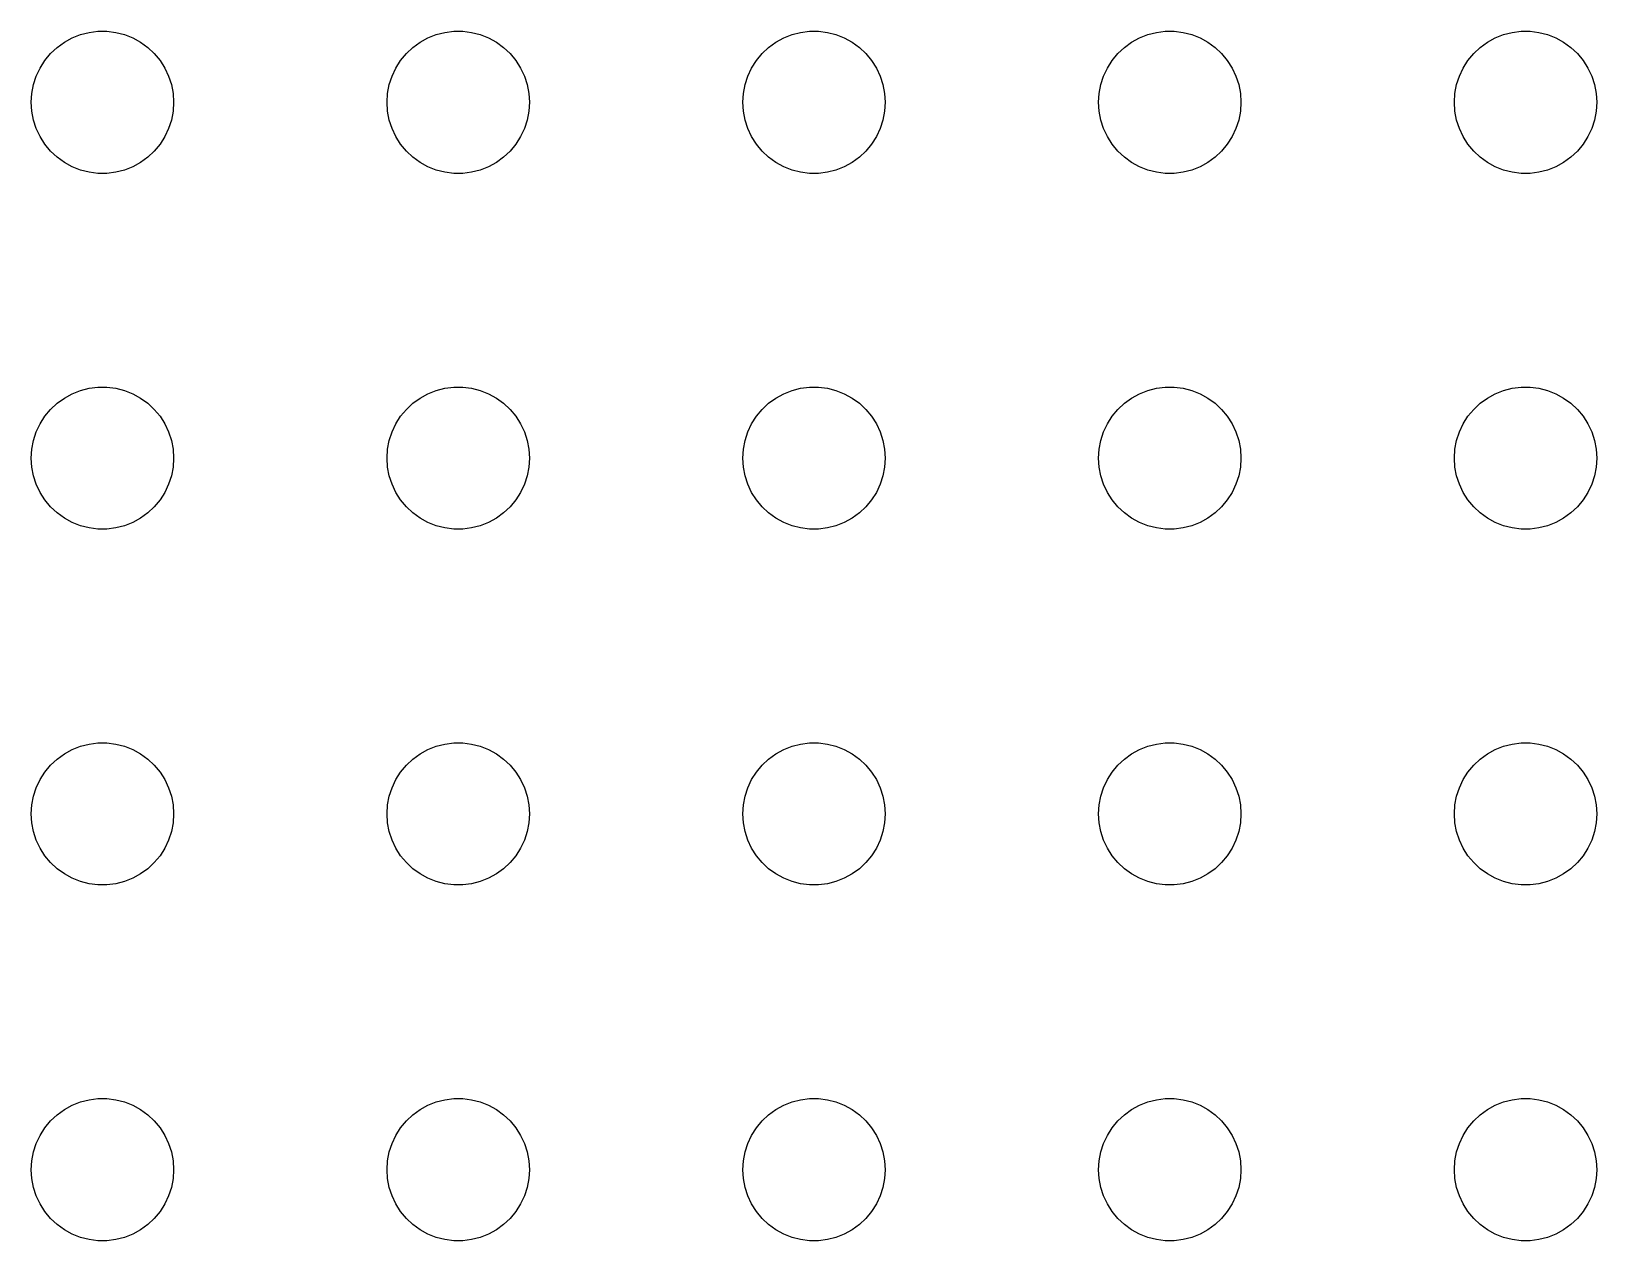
# Model space of a CAD drawing. Header units: metres. Extents: x -134 to 134, y 176 to 394.
# Drawn here: x -1.5 to 31.5, y 226.5 to 252 of the extents above; entities that cross this region are included whole.
import ezdxf

# ---------------------------------------------------------------- set-up
doc = ezdxf.new("R2010")
doc.units = ezdxf.units.M

msp = doc.modelspace()

# ---------------------------------------------------------------- linework, layer by layer
for p, q in [((-0.80373, 251.766), (-0.63866, 251.857)), ((-0.63866, 251.857), (-0.46352, 251.927)), ((-0.46352, 251.927), (-0.28107, 251.973)), ((-0.28107, 251.973), (-0.09418, 251.997)), ((-0.09418, 251.997), (0.09418, 251.997)), ((0.09418, 251.997), (0.28107, 251.973)), ((0.28107, 251.973), (0.46352, 251.927)), ((0.46352, 251.927), (0.63866, 251.857)), ((0.63866, 251.857), (0.80373, 251.766)), ((6.69626, 251.766), (6.86133, 251.857)), ((6.86133, 251.857), (7.03647, 251.927)), ((7.03647, 251.927), (7.21892, 251.973)), ((7.21892, 251.973), (7.40581, 251.997)), ((7.40581, 251.997), (7.59418, 251.997)), ((7.59418, 251.997), (7.78107, 251.973)), ((7.78107, 251.973), (7.96352, 251.927)), ((7.96352, 251.927), (8.13866, 251.857)), ((8.13866, 251.857), (8.30373, 251.766)), ((14.1963, 251.766), (14.3613, 251.857)), ((14.3613, 251.857), (14.5365, 251.927)), ((14.5365, 251.927), (14.7189, 251.973)), ((14.7189, 251.973), (14.9058, 251.997)), ((14.9058, 251.997), (15.0942, 251.997)), ((15.0942, 251.997), (15.2811, 251.973)), ((15.2811, 251.973), (15.4635, 251.927)), ((15.4635, 251.927), (15.6387, 251.857)), ((15.6387, 251.857), (15.8037, 251.766)), ((21.6963, 251.766), (21.8613, 251.857)), ((21.8613, 251.857), (22.0365, 251.927)), ((22.0365, 251.927), (22.2189, 251.973)), ((22.2189, 251.973), (22.4058, 251.997)), ((22.4058, 251.997), (22.5942, 251.997)), ((22.5942, 251.997), (22.7811, 251.973)), ((22.7811, 251.973), (22.9635, 251.927)), ((22.9635, 251.927), (23.1387, 251.857)), ((23.1387, 251.857), (23.3037, 251.766)), ((29.1963, 251.766), (29.3613, 251.857)), ((29.3613, 251.857), (29.5365, 251.927)), ((29.5365, 251.927), (29.7189, 251.973)), ((29.7189, 251.973), (29.9058, 251.997)), ((29.9058, 251.997), (30.0942, 251.997)), ((30.0942, 251.997), (30.2811, 251.973)), ((30.2811, 251.973), (30.4635, 251.927)), ((30.4635, 251.927), (30.6387, 251.857)), ((30.6387, 251.857), (30.8037, 251.766)), ((-1.21352, 251.382), (-1.09344, 251.527)), ((-1.09344, 251.527), (-0.95613, 251.656)), ((-0.95613, 251.656), (-0.80373, 251.766)), ((0.80373, 251.766), (0.95613, 251.656)), ((0.95613, 251.656), (1.09344, 251.527)), ((1.09344, 251.527), (1.21352, 251.382)), ((6.28647, 251.382), (6.40654, 251.527)), ((6.40654, 251.527), (6.54385, 251.656)), ((6.54385, 251.656), (6.69626, 251.766)), ((8.30373, 251.766), (8.45613, 251.656)), ((8.45613, 251.656), (8.59344, 251.527)), ((8.59344, 251.527), (8.71352, 251.382)), ((13.7865, 251.382), (13.9065, 251.527)), ((13.9065, 251.527), (14.0439, 251.656)), ((14.0439, 251.656), (14.1963, 251.766)), ((15.8037, 251.766), (15.9561, 251.656)), ((15.9561, 251.656), (16.0934, 251.527)), ((16.0934, 251.527), (16.2135, 251.382)), ((21.2865, 251.382), (21.4065, 251.527)), ((21.4065, 251.527), (21.5439, 251.656)), ((21.5439, 251.656), (21.6963, 251.766)), ((23.3037, 251.766), (23.4561, 251.656)), ((23.4561, 251.656), (23.5934, 251.527)), ((23.5934, 251.527), (23.7135, 251.382)), ((28.7865, 251.382), (28.9065, 251.527)), ((28.9065, 251.527), (29.0439, 251.656)), ((29.0439, 251.656), (29.1963, 251.766)), ((30.8037, 251.766), (30.9561, 251.656)), ((30.9561, 251.656), (31.0934, 251.527)), ((31.0934, 251.527), (31.2135, 251.382)), ((-1.39465, 251.052), (-1.31445, 251.223)), ((-1.31445, 251.223), (-1.21352, 251.382)), ((1.21352, 251.382), (1.31445, 251.223)), ((1.31445, 251.223), (1.39465, 251.052)), ((6.10533, 251.052), (6.18553, 251.223)), ((6.18553, 251.223), (6.28647, 251.382)), ((8.71352, 251.382), (8.81445, 251.223)), ((8.81445, 251.223), (8.89465, 251.052)), ((13.6053, 251.052), (13.6855, 251.223)), ((13.6855, 251.223), (13.7865, 251.382)), ((16.2135, 251.382), (16.3145, 251.223)), ((16.3145, 251.223), (16.3947, 251.052)), ((21.1053, 251.052), (21.1855, 251.223)), ((21.1855, 251.223), (21.2865, 251.382)), ((23.7135, 251.382), (23.8145, 251.223)), ((23.8145, 251.223), (23.8947, 251.052)), ((28.6053, 251.052), (28.6855, 251.223)), ((28.6855, 251.223), (28.7865, 251.382)), ((31.2135, 251.382), (31.3145, 251.223)), ((31.3145, 251.223), (31.3947, 251.052)), ((-1.48816, 250.688), (-1.45287, 250.873)), ((-1.45287, 250.873), (-1.39465, 251.052)), ((1.39465, 251.052), (1.45287, 250.873)), ((1.45287, 250.873), (1.48816, 250.688)), ((6.01183, 250.688), (6.04712, 250.873)), ((6.04712, 250.873), (6.10533, 251.052)), ((8.89465, 251.052), (8.95287, 250.873)), ((8.95287, 250.873), (8.98816, 250.688)), ((13.5118, 250.688), (13.5471, 250.873)), ((13.5471, 250.873), (13.6053, 251.052)), ((16.3947, 251.052), (16.4529, 250.873)), ((16.4529, 250.873), (16.4882, 250.688)), ((21.0118, 250.688), (21.0471, 250.873)), ((21.0471, 250.873), (21.1053, 251.052)), ((23.8947, 251.052), (23.9529, 250.873)), ((23.9529, 250.873), (23.9882, 250.688)), ((28.5118, 250.688), (28.5471, 250.873)), ((28.5471, 250.873), (28.6053, 251.052)), ((31.3947, 251.052), (31.4529, 250.873)), ((31.4529, 250.873), (31.4882, 250.688)), ((-1.5, 250.5), (-1.48816, 250.688)), ((-1.48816, 250.312), (-1.5, 250.5)), ((1.48816, 250.688), (1.5, 250.5)), ((1.5, 250.5), (1.48816, 250.312)), ((6, 250.5), (6.01183, 250.688)), ((6.01183, 250.312), (6, 250.5)), ((8.98816, 250.688), (9, 250.5)), ((9, 250.5), (8.98816, 250.312)), ((13.5, 250.5), (13.5118, 250.688)), ((13.5118, 250.312), (13.5, 250.5)), ((16.4882, 250.688), (16.5, 250.5)), ((16.5, 250.5), (16.4882, 250.312)), ((21, 250.5), (21.0118, 250.688)), ((21.0118, 250.312), (21, 250.5)), ((23.9882, 250.688), (24, 250.5)), ((24, 250.5), (23.9882, 250.312)), ((28.5, 250.5), (28.5118, 250.688)), ((28.5118, 250.312), (28.5, 250.5)), ((31.4882, 250.688), (31.5, 250.5)), ((31.5, 250.5), (31.4882, 250.312)), ((-1.45287, 250.127), (-1.48816, 250.312)), ((1.48816, 250.312), (1.45287, 250.127)), ((6.04712, 250.127), (6.01183, 250.312)), ((8.98816, 250.312), (8.95287, 250.127)), ((13.5471, 250.127), (13.5118, 250.312)), ((16.4882, 250.312), (16.4529, 250.127)), ((21.0471, 250.127), (21.0118, 250.312)), ((23.9882, 250.312), (23.9529, 250.127)), ((28.5471, 250.127), (28.5118, 250.312)), ((31.4882, 250.312), (31.4529, 250.127)), ((-1.39465, 249.948), (-1.45287, 250.127)), ((-1.31445, 249.777), (-1.39465, 249.948)), ((1.39465, 249.948), (1.31445, 249.777)), ((1.45287, 250.127), (1.39465, 249.948)), ((6.10533, 249.948), (6.04712, 250.127)), ((6.18553, 249.777), (6.10533, 249.948)), ((8.89465, 249.948), (8.81445, 249.777)), ((8.95287, 250.127), (8.89465, 249.948)), ((13.6053, 249.948), (13.5471, 250.127)), ((13.6855, 249.777), (13.6053, 249.948)), ((16.3947, 249.948), (16.3145, 249.777)), ((16.4529, 250.127), (16.3947, 249.948)), ((21.1053, 249.948), (21.0471, 250.127)), ((21.1855, 249.777), (21.1053, 249.948)), ((23.8947, 249.948), (23.8145, 249.777)), ((23.9529, 250.127), (23.8947, 249.948)), ((28.6053, 249.948), (28.5471, 250.127)), ((28.6855, 249.777), (28.6053, 249.948)), ((31.3947, 249.948), (31.3145, 249.777)), ((31.4529, 250.127), (31.3947, 249.948)), ((-1.21352, 249.618), (-1.31445, 249.777)), ((-1.09344, 249.473), (-1.21352, 249.618)), ((1.21352, 249.618), (1.09344, 249.473)), ((1.31445, 249.777), (1.21352, 249.618)), ((6.28647, 249.618), (6.18553, 249.777)), ((6.40654, 249.473), (6.28647, 249.618)), ((8.71352, 249.618), (8.59344, 249.473)), ((8.81445, 249.777), (8.71352, 249.618)), ((13.7865, 249.618), (13.6855, 249.777)), ((13.9065, 249.473), (13.7865, 249.618)), ((16.2135, 249.618), (16.0934, 249.473)), ((16.3145, 249.777), (16.2135, 249.618)), ((21.2865, 249.618), (21.1855, 249.777)), ((21.4065, 249.473), (21.2865, 249.618)), ((23.7135, 249.618), (23.5934, 249.473)), ((23.8145, 249.777), (23.7135, 249.618)), ((28.7865, 249.618), (28.6855, 249.777)), ((28.9065, 249.473), (28.7865, 249.618)), ((31.2135, 249.618), (31.0934, 249.473)), ((31.3145, 249.777), (31.2135, 249.618)), ((-0.95613, 249.344), (-1.09344, 249.473)), ((-0.80373, 249.234), (-0.95613, 249.344)), ((-0.63866, 249.143), (-0.80373, 249.234)), ((0.80373, 249.234), (0.63866, 249.143)), ((0.95613, 249.344), (0.80373, 249.234)), ((1.09344, 249.473), (0.95613, 249.344)), ((6.54385, 249.344), (6.40654, 249.473)), ((6.69626, 249.234), (6.54385, 249.344)), ((6.86133, 249.143), (6.69626, 249.234)), ((8.30373, 249.234), (8.13866, 249.143)), ((8.45613, 249.344), (8.30373, 249.234)), ((8.59344, 249.473), (8.45613, 249.344)), ((14.0439, 249.344), (13.9065, 249.473)), ((14.1963, 249.234), (14.0439, 249.344)), ((14.3613, 249.143), (14.1963, 249.234)), ((15.8037, 249.234), (15.6387, 249.143)), ((15.9561, 249.344), (15.8037, 249.234)), ((16.0934, 249.473), (15.9561, 249.344)), ((21.5439, 249.344), (21.4065, 249.473)), ((21.6963, 249.234), (21.5439, 249.344)), ((21.8613, 249.143), (21.6963, 249.234)), ((23.3037, 249.234), (23.1387, 249.143)), ((23.4561, 249.344), (23.3037, 249.234)), ((23.5934, 249.473), (23.4561, 249.344)), ((29.0439, 249.344), (28.9065, 249.473)), ((29.1963, 249.234), (29.0439, 249.344)), ((29.3613, 249.143), (29.1963, 249.234)), ((30.8037, 249.234), (30.6387, 249.143)), ((30.9561, 249.344), (30.8037, 249.234)), ((31.0934, 249.473), (30.9561, 249.344)), ((-0.46352, 249.073), (-0.63866, 249.143)), ((-0.28107, 249.027), (-0.46352, 249.073)), ((-0.09418, 249.003), (-0.28107, 249.027)), ((0.09418, 249.003), (-0.09418, 249.003)), ((0.28107, 249.027), (0.09418, 249.003)), ((0.46352, 249.073), (0.28107, 249.027)), ((0.63866, 249.143), (0.46352, 249.073)), ((7.03647, 249.073), (6.86133, 249.143)), ((7.21892, 249.027), (7.03647, 249.073)), ((7.40581, 249.003), (7.21892, 249.027)), ((7.59418, 249.003), (7.40581, 249.003)), ((7.78107, 249.027), (7.59418, 249.003)), ((7.96352, 249.073), (7.78107, 249.027)), ((8.13866, 249.143), (7.96352, 249.073)), ((14.5365, 249.073), (14.3613, 249.143)), ((14.7189, 249.027), (14.5365, 249.073)), ((14.9058, 249.003), (14.7189, 249.027)), ((15.0942, 249.003), (14.9058, 249.003)), ((15.2811, 249.027), (15.0942, 249.003)), ((15.4635, 249.073), (15.2811, 249.027)), ((15.6387, 249.143), (15.4635, 249.073)), ((22.0365, 249.073), (21.8613, 249.143)), ((22.2189, 249.027), (22.0365, 249.073)), ((22.4058, 249.003), (22.2189, 249.027)), ((22.5942, 249.003), (22.4058, 249.003)), ((22.7811, 249.027), (22.5942, 249.003)), ((22.9635, 249.073), (22.7811, 249.027)), ((23.1387, 249.143), (22.9635, 249.073)), ((29.5365, 249.073), (29.3613, 249.143)), ((29.7189, 249.027), (29.5365, 249.073)), ((29.9058, 249.003), (29.7189, 249.027)), ((30.0942, 249.003), (29.9058, 249.003)), ((30.2811, 249.027), (30.0942, 249.003)), ((30.4635, 249.073), (30.2811, 249.027)), ((30.6387, 249.143), (30.4635, 249.073)), ((-0.95613, 244.156), (-0.80373, 244.266)), ((-0.80373, 244.266), (-0.63866, 244.357)), ((-0.63866, 244.357), (-0.46352, 244.427)), ((-0.46352, 244.427), (-0.28107, 244.473)), ((-0.28107, 244.473), (-0.09418, 244.497)), ((-0.09418, 244.497), (0.09418, 244.497)), ((0.09418, 244.497), (0.28107, 244.473)), ((0.28107, 244.473), (0.46352, 244.427)), ((0.46352, 244.427), (0.63866, 244.357)), ((0.63866, 244.357), (0.80373, 244.266)), ((0.80373, 244.266), (0.95613, 244.156)), ((6.54385, 244.156), (6.69626, 244.266)), ((6.69626, 244.266), (6.86133, 244.357)), ((6.86133, 244.357), (7.03647, 244.427)), ((7.03647, 244.427), (7.21892, 244.473)), ((7.21892, 244.473), (7.40581, 244.497)), ((7.40581, 244.497), (7.59418, 244.497)), ((7.59418, 244.497), (7.78107, 244.473)), ((7.78107, 244.473), (7.96352, 244.427)), ((7.96352, 244.427), (8.13866, 244.357)), ((8.13866, 244.357), (8.30373, 244.266)), ((8.30373, 244.266), (8.45613, 244.156)), ((14.0439, 244.156), (14.1963, 244.266)), ((14.1963, 244.266), (14.3613, 244.357)), ((14.3613, 244.357), (14.5365, 244.427)), ((14.5365, 244.427), (14.7189, 244.473)), ((14.7189, 244.473), (14.9058, 244.497)), ((14.9058, 244.497), (15.0942, 244.497)), ((15.0942, 244.497), (15.2811, 244.473)), ((15.2811, 244.473), (15.4635, 244.427)), ((15.4635, 244.427), (15.6387, 244.357)), ((15.6387, 244.357), (15.8037, 244.266)), ((15.8037, 244.266), (15.9561, 244.156)), ((21.5439, 244.156), (21.6963, 244.266)), ((21.6963, 244.266), (21.8613, 244.357)), ((21.8613, 244.357), (22.0365, 244.427)), ((22.0365, 244.427), (22.2189, 244.473)), ((22.2189, 244.473), (22.4058, 244.497)), ((22.4058, 244.497), (22.5942, 244.497)), ((22.5942, 244.497), (22.7811, 244.473)), ((22.7811, 244.473), (22.9635, 244.427)), ((22.9635, 244.427), (23.1387, 244.357)), ((23.1387, 244.357), (23.3037, 244.266)), ((23.3037, 244.266), (23.4561, 244.156)), ((29.0439, 244.156), (29.1963, 244.266)), ((29.1963, 244.266), (29.3613, 244.357)), ((29.3613, 244.357), (29.5365, 244.427)), ((29.5365, 244.427), (29.7189, 244.473)), ((29.7189, 244.473), (29.9058, 244.497)), ((29.9058, 244.497), (30.0942, 244.497)), ((30.0942, 244.497), (30.2811, 244.473)), ((30.2811, 244.473), (30.4635, 244.427)), ((30.4635, 244.427), (30.6387, 244.357)), ((30.6387, 244.357), (30.8037, 244.266)), ((30.8037, 244.266), (30.9561, 244.156)), ((-1.31445, 243.723), (-1.21352, 243.882)), ((-1.21352, 243.882), (-1.09344, 244.027)), ((-1.09344, 244.027), (-0.95613, 244.156)), ((0.95613, 244.156), (1.09344, 244.027)), ((1.09344, 244.027), (1.21352, 243.882)), ((1.21352, 243.882), (1.31445, 243.723)), ((6.18553, 243.723), (6.28647, 243.882)), ((6.28647, 243.882), (6.40654, 244.027)), ((6.40654, 244.027), (6.54385, 244.156)), ((8.45613, 244.156), (8.59344, 244.027)), ((8.59344, 244.027), (8.71352, 243.882)), ((8.71352, 243.882), (8.81445, 243.723)), ((13.6855, 243.723), (13.7865, 243.882)), ((13.7865, 243.882), (13.9065, 244.027)), ((13.9065, 244.027), (14.0439, 244.156)), ((15.9561, 244.156), (16.0934, 244.027)), ((16.0934, 244.027), (16.2135, 243.882)), ((16.2135, 243.882), (16.3145, 243.723)), ((21.1855, 243.723), (21.2865, 243.882)), ((21.2865, 243.882), (21.4065, 244.027)), ((21.4065, 244.027), (21.5439, 244.156)), ((23.4561, 244.156), (23.5934, 244.027)), ((23.5934, 244.027), (23.7135, 243.882)), ((23.7135, 243.882), (23.8145, 243.723)), ((28.6855, 243.723), (28.7865, 243.882)), ((28.7865, 243.882), (28.9065, 244.027)), ((28.9065, 244.027), (29.0439, 244.156)), ((30.9561, 244.156), (31.0934, 244.027)), ((31.0934, 244.027), (31.2135, 243.882)), ((31.2135, 243.882), (31.3145, 243.723)), ((-1.45287, 243.373), (-1.39465, 243.552)), ((-1.39465, 243.552), (-1.31445, 243.723)), ((1.31445, 243.723), (1.39465, 243.552)), ((1.39465, 243.552), (1.45287, 243.373)), ((6.04712, 243.373), (6.10533, 243.552)), ((6.10533, 243.552), (6.18553, 243.723)), ((8.81445, 243.723), (8.89465, 243.552)), ((8.89465, 243.552), (8.95287, 243.373)), ((13.5471, 243.373), (13.6053, 243.552)), ((13.6053, 243.552), (13.6855, 243.723)), ((16.3145, 243.723), (16.3947, 243.552)), ((16.3947, 243.552), (16.4529, 243.373)), ((21.0471, 243.373), (21.1053, 243.552)), ((21.1053, 243.552), (21.1855, 243.723)), ((23.8145, 243.723), (23.8947, 243.552)), ((23.8947, 243.552), (23.9529, 243.373)), ((28.5471, 243.373), (28.6053, 243.552)), ((28.6053, 243.552), (28.6855, 243.723)), ((31.3145, 243.723), (31.3947, 243.552)), ((31.3947, 243.552), (31.4529, 243.373)), ((-1.48816, 243.188), (-1.45287, 243.373)), ((1.45287, 243.373), (1.48816, 243.188)), ((6.01183, 243.188), (6.04712, 243.373)), ((8.95287, 243.373), (8.98816, 243.188)), ((13.5118, 243.188), (13.5471, 243.373)), ((16.4529, 243.373), (16.4882, 243.188)), ((21.0118, 243.188), (21.0471, 243.373)), ((23.9529, 243.373), (23.9882, 243.188)), ((28.5118, 243.188), (28.5471, 243.373)), ((31.4529, 243.373), (31.4882, 243.188)), ((-1.5, 243), (-1.48816, 243.188)), ((-1.48816, 242.812), (-1.5, 243)), ((1.48816, 243.188), (1.5, 243)), ((1.5, 243), (1.48816, 242.812)), ((6, 243), (6.01183, 243.188)), ((6.01183, 242.812), (6, 243)), ((8.98816, 243.188), (9, 243)), ((9, 243), (8.98816, 242.812)), ((13.5, 243), (13.5118, 243.188)), ((13.5118, 242.812), (13.5, 243)), ((16.4882, 243.188), (16.5, 243)), ((16.5, 243), (16.4882, 242.812)), ((21, 243), (21.0118, 243.188)), ((21.0118, 242.812), (21, 243)), ((23.9882, 243.188), (24, 243)), ((24, 243), (23.9882, 242.812)), ((28.5, 243), (28.5118, 243.188)), ((28.5118, 242.812), (28.5, 243)), ((31.4882, 243.188), (31.5, 243)), ((31.5, 243), (31.4882, 242.812)), ((-1.45287, 242.627), (-1.48816, 242.812)), ((-1.39465, 242.448), (-1.45287, 242.627)), ((1.45287, 242.627), (1.39465, 242.448)), ((1.48816, 242.812), (1.45287, 242.627)), ((6.04712, 242.627), (6.01183, 242.812)), ((6.10533, 242.448), (6.04712, 242.627)), ((8.95287, 242.627), (8.89465, 242.448)), ((8.98816, 242.812), (8.95287, 242.627)), ((13.5471, 242.627), (13.5118, 242.812)), ((13.6053, 242.448), (13.5471, 242.627)), ((16.4529, 242.627), (16.3947, 242.448)), ((16.4882, 242.812), (16.4529, 242.627)), ((21.0471, 242.627), (21.0118, 242.812)), ((21.1053, 242.448), (21.0471, 242.627)), ((23.9529, 242.627), (23.8947, 242.448)), ((23.9882, 242.812), (23.9529, 242.627)), ((28.5471, 242.627), (28.5118, 242.812)), ((28.6053, 242.448), (28.5471, 242.627)), ((31.4529, 242.627), (31.3947, 242.448)), ((31.4882, 242.812), (31.4529, 242.627)), ((-1.31445, 242.277), (-1.39465, 242.448)), ((-1.21352, 242.118), (-1.31445, 242.277)), ((1.31445, 242.277), (1.21352, 242.118)), ((1.39465, 242.448), (1.31445, 242.277)), ((6.18553, 242.277), (6.10533, 242.448)), ((6.28647, 242.118), (6.18553, 242.277)), ((8.81445, 242.277), (8.71352, 242.118)), ((8.89465, 242.448), (8.81445, 242.277)), ((13.6855, 242.277), (13.6053, 242.448)), ((13.7865, 242.118), (13.6855, 242.277)), ((16.3145, 242.277), (16.2135, 242.118)), ((16.3947, 242.448), (16.3145, 242.277)), ((21.1855, 242.277), (21.1053, 242.448)), ((21.2865, 242.118), (21.1855, 242.277)), ((23.8145, 242.277), (23.7135, 242.118)), ((23.8947, 242.448), (23.8145, 242.277)), ((28.6855, 242.277), (28.6053, 242.448)), ((28.7865, 242.118), (28.6855, 242.277)), ((31.3145, 242.277), (31.2135, 242.118)), ((31.3947, 242.448), (31.3145, 242.277)), ((-1.09344, 241.973), (-1.21352, 242.118)), ((-0.95613, 241.844), (-1.09344, 241.973)), ((1.09344, 241.973), (0.95613, 241.844)), ((1.21352, 242.118), (1.09344, 241.973)), ((6.40654, 241.973), (6.28647, 242.118)), ((6.54385, 241.844), (6.40654, 241.973)), ((8.59344, 241.973), (8.45613, 241.844)), ((8.71352, 242.118), (8.59344, 241.973)), ((13.9065, 241.973), (13.7865, 242.118)), ((14.0439, 241.844), (13.9065, 241.973)), ((16.0934, 241.973), (15.9561, 241.844)), ((16.2135, 242.118), (16.0934, 241.973)), ((21.4065, 241.973), (21.2865, 242.118)), ((21.5439, 241.844), (21.4065, 241.973)), ((23.5934, 241.973), (23.4561, 241.844)), ((23.7135, 242.118), (23.5934, 241.973)), ((28.9065, 241.973), (28.7865, 242.118)), ((29.0439, 241.844), (28.9065, 241.973)), ((31.0934, 241.973), (30.9561, 241.844)), ((31.2135, 242.118), (31.0934, 241.973)), ((-0.80373, 241.734), (-0.95613, 241.844)), ((-0.63866, 241.643), (-0.80373, 241.734)), ((-0.46352, 241.573), (-0.63866, 241.643)), ((-0.28107, 241.527), (-0.46352, 241.573)), ((0.46352, 241.573), (0.28107, 241.527)), ((0.63866, 241.643), (0.46352, 241.573)), ((0.80373, 241.734), (0.63866, 241.643)), ((0.95613, 241.844), (0.80373, 241.734)), ((6.69626, 241.734), (6.54385, 241.844)), ((6.86133, 241.643), (6.69626, 241.734)), ((7.03647, 241.573), (6.86133, 241.643)), ((7.21892, 241.527), (7.03647, 241.573)), ((7.96352, 241.573), (7.78107, 241.527)), ((8.13866, 241.643), (7.96352, 241.573)), ((8.30373, 241.734), (8.13866, 241.643)), ((8.45613, 241.844), (8.30373, 241.734)), ((14.1963, 241.734), (14.0439, 241.844)), ((14.3613, 241.643), (14.1963, 241.734)), ((14.5365, 241.573), (14.3613, 241.643)), ((14.7189, 241.527), (14.5365, 241.573)), ((15.4635, 241.573), (15.2811, 241.527)), ((15.6387, 241.643), (15.4635, 241.573)), ((15.8037, 241.734), (15.6387, 241.643)), ((15.9561, 241.844), (15.8037, 241.734)), ((21.6963, 241.734), (21.5439, 241.844)), ((21.8613, 241.643), (21.6963, 241.734)), ((22.0365, 241.573), (21.8613, 241.643)), ((22.2189, 241.527), (22.0365, 241.573)), ((22.9635, 241.573), (22.7811, 241.527)), ((23.1387, 241.643), (22.9635, 241.573)), ((23.3037, 241.734), (23.1387, 241.643)), ((23.4561, 241.844), (23.3037, 241.734)), ((29.1963, 241.734), (29.0439, 241.844)), ((29.3613, 241.643), (29.1963, 241.734)), ((29.5365, 241.573), (29.3613, 241.643)), ((29.7189, 241.527), (29.5365, 241.573)), ((30.4635, 241.573), (30.2811, 241.527)), ((30.6387, 241.643), (30.4635, 241.573)), ((30.8037, 241.734), (30.6387, 241.643)), ((30.9561, 241.844), (30.8037, 241.734)), ((-0.09418, 241.503), (-0.28107, 241.527)), ((0.09418, 241.503), (-0.09418, 241.503)), ((0.28107, 241.527), (0.09418, 241.503)), ((7.40581, 241.503), (7.21892, 241.527)), ((7.59418, 241.503), (7.40581, 241.503)), ((7.78107, 241.527), (7.59418, 241.503)), ((14.9058, 241.503), (14.7189, 241.527)), ((15.0942, 241.503), (14.9058, 241.503)), ((15.2811, 241.527), (15.0942, 241.503)), ((22.4058, 241.503), (22.2189, 241.527)), ((22.5942, 241.503), (22.4058, 241.503)), ((22.7811, 241.527), (22.5942, 241.503)), ((29.9058, 241.503), (29.7189, 241.527)), ((30.0942, 241.503), (29.9058, 241.503)), ((30.2811, 241.527), (30.0942, 241.503)), ((-0.46352, 236.927), (-0.28107, 236.973)), ((-0.28107, 236.973), (-0.09418, 236.997)), ((-0.09418, 236.997), (0.09418, 236.997)), ((0.09418, 236.997), (0.28107, 236.973)), ((0.28107, 236.973), (0.46352, 236.927)), ((7.03647, 236.927), (7.21892, 236.973)), ((7.21892, 236.973), (7.40581, 236.997)), ((7.40581, 236.997), (7.59418, 236.997)), ((7.59418, 236.997), (7.78107, 236.973)), ((7.78107, 236.973), (7.96352, 236.927)), ((14.5365, 236.927), (14.7189, 236.973)), ((14.7189, 236.973), (14.9058, 236.997)), ((14.9058, 236.997), (15.0942, 236.997)), ((15.0942, 236.997), (15.2811, 236.973)), ((15.2811, 236.973), (15.4635, 236.927)), ((22.0365, 236.927), (22.2189, 236.973)), ((22.2189, 236.973), (22.4058, 236.997)), ((22.4058, 236.997), (22.5942, 236.997)), ((22.5942, 236.997), (22.7811, 236.973)), ((22.7811, 236.973), (22.9635, 236.927)), ((29.5365, 236.927), (29.7189, 236.973)), ((29.7189, 236.973), (29.9058, 236.997)), ((29.9058, 236.997), (30.0942, 236.997)), ((30.0942, 236.997), (30.2811, 236.973)), ((30.2811, 236.973), (30.4635, 236.927)), ((-1.09344, 236.527), (-0.95613, 236.656)), ((-0.95613, 236.656), (-0.80373, 236.766)), ((-0.80373, 236.766), (-0.63866, 236.857)), ((-0.63866, 236.857), (-0.46352, 236.927)), ((0.46352, 236.927), (0.63866, 236.857)), ((0.63866, 236.857), (0.80373, 236.766)), ((0.80373, 236.766), (0.95613, 236.656)), ((0.95613, 236.656), (1.09344, 236.527)), ((6.40654, 236.527), (6.54385, 236.656)), ((6.54385, 236.656), (6.69626, 236.766)), ((6.69626, 236.766), (6.86133, 236.857)), ((6.86133, 236.857), (7.03647, 236.927)), ((7.96352, 236.927), (8.13866, 236.857)), ((8.13866, 236.857), (8.30373, 236.766)), ((8.30373, 236.766), (8.45613, 236.656)), ((8.45613, 236.656), (8.59344, 236.527)), ((13.9065, 236.527), (14.0439, 236.656)), ((14.0439, 236.656), (14.1963, 236.766)), ((14.1963, 236.766), (14.3613, 236.857)), ((14.3613, 236.857), (14.5365, 236.927)), ((15.4635, 236.927), (15.6387, 236.857)), ((15.6387, 236.857), (15.8037, 236.766)), ((15.8037, 236.766), (15.9561, 236.656)), ((15.9561, 236.656), (16.0934, 236.527)), ((21.4065, 236.527), (21.5439, 236.656)), ((21.5439, 236.656), (21.6963, 236.766)), ((21.6963, 236.766), (21.8613, 236.857)), ((21.8613, 236.857), (22.0365, 236.927)), ((22.9635, 236.927), (23.1387, 236.857)), ((23.1387, 236.857), (23.3037, 236.766)), ((23.3037, 236.766), (23.4561, 236.656)), ((23.4561, 236.656), (23.5934, 236.527)), ((28.9065, 236.527), (29.0439, 236.656)), ((29.0439, 236.656), (29.1963, 236.766)), ((29.1963, 236.766), (29.3613, 236.857)), ((29.3613, 236.857), (29.5365, 236.927)), ((30.4635, 236.927), (30.6387, 236.857)), ((30.6387, 236.857), (30.8037, 236.766)), ((30.8037, 236.766), (30.9561, 236.656)), ((30.9561, 236.656), (31.0934, 236.527)), ((-1.31445, 236.223), (-1.21352, 236.382)), ((-1.21352, 236.382), (-1.09344, 236.527)), ((1.09344, 236.527), (1.21352, 236.382)), ((1.21352, 236.382), (1.31445, 236.223)), ((6.18553, 236.223), (6.28647, 236.382)), ((6.28647, 236.382), (6.40654, 236.527)), ((8.59344, 236.527), (8.71352, 236.382)), ((8.71352, 236.382), (8.81445, 236.223)), ((13.6855, 236.223), (13.7865, 236.382)), ((13.7865, 236.382), (13.9065, 236.527)), ((16.0934, 236.527), (16.2135, 236.382)), ((16.2135, 236.382), (16.3145, 236.223)), ((21.1855, 236.223), (21.2865, 236.382)), ((21.2865, 236.382), (21.4065, 236.527)), ((23.5934, 236.527), (23.7135, 236.382)), ((23.7135, 236.382), (23.8145, 236.223)), ((28.6855, 236.223), (28.7865, 236.382)), ((28.7865, 236.382), (28.9065, 236.527)), ((31.0934, 236.527), (31.2135, 236.382)), ((31.2135, 236.382), (31.3145, 236.223)), ((-1.45287, 235.873), (-1.39465, 236.052)), ((-1.39465, 236.052), (-1.31445, 236.223)), ((1.31445, 236.223), (1.39465, 236.052)), ((1.39465, 236.052), (1.45287, 235.873)), ((6.04712, 235.873), (6.10533, 236.052)), ((6.10533, 236.052), (6.18553, 236.223)), ((8.81445, 236.223), (8.89465, 236.052)), ((8.89465, 236.052), (8.95287, 235.873)), ((13.5471, 235.873), (13.6053, 236.052)), ((13.6053, 236.052), (13.6855, 236.223)), ((16.3145, 236.223), (16.3947, 236.052)), ((16.3947, 236.052), (16.4529, 235.873)), ((21.0471, 235.873), (21.1053, 236.052)), ((21.1053, 236.052), (21.1855, 236.223)), ((23.8145, 236.223), (23.8947, 236.052)), ((23.8947, 236.052), (23.9529, 235.873)), ((28.5471, 235.873), (28.6053, 236.052)), ((28.6053, 236.052), (28.6855, 236.223)), ((31.3145, 236.223), (31.3947, 236.052)), ((31.3947, 236.052), (31.4529, 235.873)), ((-1.5, 235.5), (-1.48816, 235.688)), ((-1.48816, 235.688), (-1.45287, 235.873)), ((1.45287, 235.873), (1.48816, 235.688)), ((1.48816, 235.688), (1.5, 235.5)), ((6, 235.5), (6.01183, 235.688)), ((6.01183, 235.688), (6.04712, 235.873)), ((8.95287, 235.873), (8.98816, 235.688)), ((8.98816, 235.688), (9, 235.5)), ((13.5, 235.5), (13.5118, 235.688)), ((13.5118, 235.688), (13.5471, 235.873)), ((16.4529, 235.873), (16.4882, 235.688)), ((16.4882, 235.688), (16.5, 235.5)), ((21, 235.5), (21.0118, 235.688)), ((21.0118, 235.688), (21.0471, 235.873)), ((23.9529, 235.873), (23.9882, 235.688)), ((23.9882, 235.688), (24, 235.5)), ((28.5, 235.5), (28.5118, 235.688)), ((28.5118, 235.688), (28.5471, 235.873)), ((31.4529, 235.873), (31.4882, 235.688)), ((31.4882, 235.688), (31.5, 235.5)), ((-1.48816, 235.312), (-1.5, 235.5)), ((-1.45287, 235.127), (-1.48816, 235.312)), ((1.48816, 235.312), (1.45287, 235.127)), ((1.5, 235.5), (1.48816, 235.312)), ((6.01183, 235.312), (6, 235.5)), ((6.04712, 235.127), (6.01183, 235.312)), ((8.98816, 235.312), (8.95287, 235.127)), ((9, 235.5), (8.98816, 235.312)), ((13.5118, 235.312), (13.5, 235.5)), ((13.5471, 235.127), (13.5118, 235.312)), ((16.4882, 235.312), (16.4529, 235.127)), ((16.5, 235.5), (16.4882, 235.312)), ((21.0118, 235.312), (21, 235.5)), ((21.0471, 235.127), (21.0118, 235.312)), ((23.9882, 235.312), (23.9529, 235.127)), ((24, 235.5), (23.9882, 235.312)), ((28.5118, 235.312), (28.5, 235.5)), ((28.5471, 235.127), (28.5118, 235.312)), ((31.4882, 235.312), (31.4529, 235.127)), ((31.5, 235.5), (31.4882, 235.312)), ((-1.39465, 234.948), (-1.45287, 235.127)), ((1.45287, 235.127), (1.39465, 234.948)), ((6.10533, 234.948), (6.04712, 235.127)), ((8.95287, 235.127), (8.89465, 234.948)), ((13.6053, 234.948), (13.5471, 235.127)), ((16.4529, 235.127), (16.3947, 234.948)), ((21.1053, 234.948), (21.0471, 235.127)), ((23.9529, 235.127), (23.8947, 234.948)), ((28.6053, 234.948), (28.5471, 235.127)), ((31.4529, 235.127), (31.3947, 234.948)), ((-1.31445, 234.777), (-1.39465, 234.948)), ((-1.21352, 234.618), (-1.31445, 234.777)), ((1.31445, 234.777), (1.21352, 234.618)), ((1.39465, 234.948), (1.31445, 234.777)), ((6.18553, 234.777), (6.10533, 234.948)), ((6.28647, 234.618), (6.18553, 234.777)), ((8.81445, 234.777), (8.71352, 234.618)), ((8.89465, 234.948), (8.81445, 234.777)), ((13.6855, 234.777), (13.6053, 234.948)), ((13.7865, 234.618), (13.6855, 234.777)), ((16.3145, 234.777), (16.2135, 234.618)), ((16.3947, 234.948), (16.3145, 234.777)), ((21.1855, 234.777), (21.1053, 234.948)), ((21.2865, 234.618), (21.1855, 234.777)), ((23.8145, 234.777), (23.7135, 234.618)), ((23.8947, 234.948), (23.8145, 234.777)), ((28.6855, 234.777), (28.6053, 234.948)), ((28.7865, 234.618), (28.6855, 234.777)), ((31.3145, 234.777), (31.2135, 234.618)), ((31.3947, 234.948), (31.3145, 234.777)), ((-1.09344, 234.473), (-1.21352, 234.618)), ((-0.95613, 234.344), (-1.09344, 234.473)), ((-0.80373, 234.234), (-0.95613, 234.344)), ((0.95613, 234.344), (0.80373, 234.234)), ((1.09344, 234.473), (0.95613, 234.344)), ((1.21352, 234.618), (1.09344, 234.473)), ((6.40654, 234.473), (6.28647, 234.618)), ((6.54385, 234.344), (6.40654, 234.473)), ((6.69626, 234.234), (6.54385, 234.344)), ((8.45613, 234.344), (8.30373, 234.234)), ((8.59344, 234.473), (8.45613, 234.344)), ((8.71352, 234.618), (8.59344, 234.473)), ((13.9065, 234.473), (13.7865, 234.618)), ((14.0439, 234.344), (13.9065, 234.473)), ((14.1963, 234.234), (14.0439, 234.344)), ((15.9561, 234.344), (15.8037, 234.234)), ((16.0934, 234.473), (15.9561, 234.344)), ((16.2135, 234.618), (16.0934, 234.473)), ((21.4065, 234.473), (21.2865, 234.618)), ((21.5439, 234.344), (21.4065, 234.473)), ((21.6963, 234.234), (21.5439, 234.344)), ((23.4561, 234.344), (23.3037, 234.234)), ((23.5934, 234.473), (23.4561, 234.344)), ((23.7135, 234.618), (23.5934, 234.473)), ((28.9065, 234.473), (28.7865, 234.618)), ((29.0439, 234.344), (28.9065, 234.473)), ((29.1963, 234.234), (29.0439, 234.344)), ((30.9561, 234.344), (30.8037, 234.234)), ((31.0934, 234.473), (30.9561, 234.344)), ((31.2135, 234.618), (31.0934, 234.473)), ((-0.63866, 234.143), (-0.80373, 234.234)), ((-0.46352, 234.073), (-0.63866, 234.143)), ((-0.28107, 234.027), (-0.46352, 234.073)), ((-0.09418, 234.003), (-0.28107, 234.027)), ((0.09418, 234.003), (-0.09418, 234.003)), ((0.28107, 234.027), (0.09418, 234.003)), ((0.46352, 234.073), (0.28107, 234.027)), ((0.63866, 234.143), (0.46352, 234.073)), ((0.80373, 234.234), (0.63866, 234.143)), ((6.86133, 234.143), (6.69626, 234.234)), ((7.03647, 234.073), (6.86133, 234.143)), ((7.21892, 234.027), (7.03647, 234.073)), ((7.40581, 234.003), (7.21892, 234.027)), ((7.59418, 234.003), (7.40581, 234.003)), ((7.78107, 234.027), (7.59418, 234.003)), ((7.96352, 234.073), (7.78107, 234.027)), ((8.13866, 234.143), (7.96352, 234.073)), ((8.30373, 234.234), (8.13866, 234.143)), ((14.3613, 234.143), (14.1963, 234.234)), ((14.5365, 234.073), (14.3613, 234.143)), ((14.7189, 234.027), (14.5365, 234.073)), ((14.9058, 234.003), (14.7189, 234.027)), ((15.0942, 234.003), (14.9058, 234.003)), ((15.2811, 234.027), (15.0942, 234.003)), ((15.4635, 234.073), (15.2811, 234.027)), ((15.6387, 234.143), (15.4635, 234.073)), ((15.8037, 234.234), (15.6387, 234.143)), ((21.8613, 234.143), (21.6963, 234.234)), ((22.0365, 234.073), (21.8613, 234.143)), ((22.2189, 234.027), (22.0365, 234.073)), ((22.4058, 234.003), (22.2189, 234.027)), ((22.5942, 234.003), (22.4058, 234.003)), ((22.7811, 234.027), (22.5942, 234.003)), ((22.9635, 234.073), (22.7811, 234.027)), ((23.1387, 234.143), (22.9635, 234.073)), ((23.3037, 234.234), (23.1387, 234.143)), ((29.3613, 234.143), (29.1963, 234.234)), ((29.5365, 234.073), (29.3613, 234.143)), ((29.7189, 234.027), (29.5365, 234.073)), ((29.9058, 234.003), (29.7189, 234.027)), ((30.0942, 234.003), (29.9058, 234.003)), ((30.2811, 234.027), (30.0942, 234.003)), ((30.4635, 234.073), (30.2811, 234.027)), ((30.6387, 234.143), (30.4635, 234.073)), ((30.8037, 234.234), (30.6387, 234.143)), ((-0.80373, 229.266), (-0.63866, 229.357)), ((-0.63866, 229.357), (-0.46352, 229.427)), ((-0.46352, 229.427), (-0.28107, 229.473)), ((-0.28107, 229.473), (-0.09418, 229.497)), ((-0.09418, 229.497), (0.09418, 229.497)), ((0.09418, 229.497), (0.28107, 229.473)), ((0.28107, 229.473), (0.46352, 229.427)), ((0.46352, 229.427), (0.63866, 229.357)), ((0.63866, 229.357), (0.80373, 229.266)), ((6.69626, 229.266), (6.86133, 229.357)), ((6.86133, 229.357), (7.03647, 229.427)), ((7.03647, 229.427), (7.21892, 229.473)), ((7.21892, 229.473), (7.40581, 229.497)), ((7.40581, 229.497), (7.59418, 229.497)), ((7.59418, 229.497), (7.78107, 229.473)), ((7.78107, 229.473), (7.96352, 229.427)), ((7.96352, 229.427), (8.13866, 229.357)), ((8.13866, 229.357), (8.30373, 229.266)), ((14.1963, 229.266), (14.3613, 229.357)), ((14.3613, 229.357), (14.5365, 229.427)), ((14.5365, 229.427), (14.7189, 229.473)), ((14.7189, 229.473), (14.9058, 229.497)), ((14.9058, 229.497), (15.0942, 229.497)), ((15.0942, 229.497), (15.2811, 229.473)), ((15.2811, 229.473), (15.4635, 229.427)), ((15.4635, 229.427), (15.6387, 229.357)), ((15.6387, 229.357), (15.8037, 229.266)), ((21.6963, 229.266), (21.8613, 229.357)), ((21.8613, 229.357), (22.0365, 229.427)), ((22.0365, 229.427), (22.2189, 229.473)), ((22.2189, 229.473), (22.4058, 229.497)), ((22.4058, 229.497), (22.5942, 229.497)), ((22.5942, 229.497), (22.7811, 229.473)), ((22.7811, 229.473), (22.9635, 229.427)), ((22.9635, 229.427), (23.1387, 229.357)), ((23.1387, 229.357), (23.3037, 229.266)), ((29.1963, 229.266), (29.3613, 229.357)), ((29.3613, 229.357), (29.5365, 229.427)), ((29.5365, 229.427), (29.7189, 229.473)), ((29.7189, 229.473), (29.9058, 229.497)), ((29.9058, 229.497), (30.0942, 229.497)), ((30.0942, 229.497), (30.2811, 229.473)), ((30.2811, 229.473), (30.4635, 229.427)), ((30.4635, 229.427), (30.6387, 229.357)), ((30.6387, 229.357), (30.8037, 229.266)), ((-1.21352, 228.882), (-1.09344, 229.027)), ((-1.09344, 229.027), (-0.95613, 229.156)), ((-0.95613, 229.156), (-0.80373, 229.266)), ((0.80373, 229.266), (0.95613, 229.156)), ((0.95613, 229.156), (1.09344, 229.027)), ((1.09344, 229.027), (1.21352, 228.882)), ((6.28647, 228.882), (6.40654, 229.027)), ((6.40654, 229.027), (6.54385, 229.156)), ((6.54385, 229.156), (6.69626, 229.266)), ((8.30373, 229.266), (8.45613, 229.156)), ((8.45613, 229.156), (8.59344, 229.027)), ((8.59344, 229.027), (8.71352, 228.882)), ((13.7865, 228.882), (13.9065, 229.027)), ((13.9065, 229.027), (14.0439, 229.156)), ((14.0439, 229.156), (14.1963, 229.266)), ((15.8037, 229.266), (15.9561, 229.156)), ((15.9561, 229.156), (16.0934, 229.027)), ((16.0934, 229.027), (16.2135, 228.882)), ((21.2865, 228.882), (21.4065, 229.027)), ((21.4065, 229.027), (21.5439, 229.156)), ((21.5439, 229.156), (21.6963, 229.266)), ((23.3037, 229.266), (23.4561, 229.156)), ((23.4561, 229.156), (23.5934, 229.027)), ((23.5934, 229.027), (23.7135, 228.882)), ((28.7865, 228.882), (28.9065, 229.027)), ((28.9065, 229.027), (29.0439, 229.156)), ((29.0439, 229.156), (29.1963, 229.266)), ((30.8037, 229.266), (30.9561, 229.156)), ((30.9561, 229.156), (31.0934, 229.027)), ((31.0934, 229.027), (31.2135, 228.882)), ((-1.39465, 228.552), (-1.31445, 228.723)), ((-1.31445, 228.723), (-1.21352, 228.882)), ((1.21352, 228.882), (1.31445, 228.723)), ((1.31445, 228.723), (1.39465, 228.552)), ((6.10533, 228.552), (6.18553, 228.723)), ((6.18553, 228.723), (6.28647, 228.882)), ((8.71352, 228.882), (8.81445, 228.723)), ((8.81445, 228.723), (8.89465, 228.552)), ((13.6053, 228.552), (13.6855, 228.723)), ((13.6855, 228.723), (13.7865, 228.882)), ((16.2135, 228.882), (16.3145, 228.723)), ((16.3145, 228.723), (16.3947, 228.552)), ((21.1053, 228.552), (21.1855, 228.723)), ((21.1855, 228.723), (21.2865, 228.882)), ((23.7135, 228.882), (23.8145, 228.723)), ((23.8145, 228.723), (23.8947, 228.552)), ((28.6053, 228.552), (28.6855, 228.723)), ((28.6855, 228.723), (28.7865, 228.882)), ((31.2135, 228.882), (31.3145, 228.723)), ((31.3145, 228.723), (31.3947, 228.552)), ((-1.48816, 228.188), (-1.45287, 228.373)), ((-1.45287, 228.373), (-1.39465, 228.552)), ((1.39465, 228.552), (1.45287, 228.373)), ((1.45287, 228.373), (1.48816, 228.188)), ((6.01183, 228.188), (6.04712, 228.373)), ((6.04712, 228.373), (6.10533, 228.552)), ((8.89465, 228.552), (8.95287, 228.373)), ((8.95287, 228.373), (8.98816, 228.188)), ((13.5118, 228.188), (13.5471, 228.373)), ((13.5471, 228.373), (13.6053, 228.552)), ((16.3947, 228.552), (16.4529, 228.373)), ((16.4529, 228.373), (16.4882, 228.188)), ((21.0118, 228.188), (21.0471, 228.373)), ((21.0471, 228.373), (21.1053, 228.552)), ((23.8947, 228.552), (23.9529, 228.373)), ((23.9529, 228.373), (23.9882, 228.188)), ((28.5118, 228.188), (28.5471, 228.373)), ((28.5471, 228.373), (28.6053, 228.552)), ((31.3947, 228.552), (31.4529, 228.373)), ((31.4529, 228.373), (31.4882, 228.188)), ((-1.5, 228), (-1.48816, 228.188)), ((1.48816, 228.188), (1.5, 228)), ((6, 228), (6.01183, 228.188)), ((8.98816, 228.188), (9, 228)), ((13.5, 228), (13.5118, 228.188)), ((16.4882, 228.188), (16.5, 228)), ((21, 228), (21.0118, 228.188)), ((23.9882, 228.188), (24, 228)), ((28.5, 228), (28.5118, 228.188)), ((31.4882, 228.188), (31.5, 228)), ((-1.48816, 227.812), (-1.5, 228)), ((-1.45287, 227.627), (-1.48816, 227.812)), ((1.48816, 227.812), (1.45287, 227.627)), ((1.5, 228), (1.48816, 227.812)), ((6.01183, 227.812), (6, 228)), ((6.04712, 227.627), (6.01183, 227.812)), ((8.98816, 227.812), (8.95287, 227.627)), ((9, 228), (8.98816, 227.812)), ((13.5118, 227.812), (13.5, 228)), ((13.5471, 227.627), (13.5118, 227.812)), ((16.4882, 227.812), (16.4529, 227.627)), ((16.5, 228), (16.4882, 227.812)), ((21.0118, 227.812), (21, 228)), ((21.0471, 227.627), (21.0118, 227.812)), ((23.9882, 227.812), (23.9529, 227.627)), ((24, 228), (23.9882, 227.812)), ((28.5118, 227.812), (28.5, 228)), ((28.5471, 227.627), (28.5118, 227.812)), ((31.4882, 227.812), (31.4529, 227.627)), ((31.5, 228), (31.4882, 227.812)), ((-1.39465, 227.448), (-1.45287, 227.627)), ((-1.31445, 227.277), (-1.39465, 227.448)), ((1.39465, 227.448), (1.31445, 227.277)), ((1.45287, 227.627), (1.39465, 227.448)), ((6.10533, 227.448), (6.04712, 227.627)), ((6.18553, 227.277), (6.10533, 227.448)), ((8.89465, 227.448), (8.81445, 227.277)), ((8.95287, 227.627), (8.89465, 227.448)), ((13.6053, 227.448), (13.5471, 227.627)), ((13.6855, 227.277), (13.6053, 227.448)), ((16.3947, 227.448), (16.3145, 227.277)), ((16.4529, 227.627), (16.3947, 227.448)), ((21.1053, 227.448), (21.0471, 227.627)), ((21.1855, 227.277), (21.1053, 227.448)), ((23.8947, 227.448), (23.8145, 227.277)), ((23.9529, 227.627), (23.8947, 227.448)), ((28.6053, 227.448), (28.5471, 227.627)), ((28.6855, 227.277), (28.6053, 227.448)), ((31.3947, 227.448), (31.3145, 227.277)), ((31.4529, 227.627), (31.3947, 227.448)), ((-1.21352, 227.118), (-1.31445, 227.277)), ((-1.09344, 226.973), (-1.21352, 227.118)), ((1.21352, 227.118), (1.09344, 226.973)), ((1.31445, 227.277), (1.21352, 227.118)), ((6.28647, 227.118), (6.18553, 227.277)), ((6.40654, 226.973), (6.28647, 227.118)), ((8.71352, 227.118), (8.59344, 226.973)), ((8.81445, 227.277), (8.71352, 227.118)), ((13.7865, 227.118), (13.6855, 227.277)), ((13.9065, 226.973), (13.7865, 227.118)), ((16.2135, 227.118), (16.0934, 226.973)), ((16.3145, 227.277), (16.2135, 227.118)), ((21.2865, 227.118), (21.1855, 227.277)), ((21.4065, 226.973), (21.2865, 227.118)), ((23.7135, 227.118), (23.5934, 226.973)), ((23.8145, 227.277), (23.7135, 227.118)), ((28.7865, 227.118), (28.6855, 227.277)), ((28.9065, 226.973), (28.7865, 227.118)), ((31.2135, 227.118), (31.0934, 226.973)), ((31.3145, 227.277), (31.2135, 227.118)), ((-0.95613, 226.844), (-1.09344, 226.973)), ((-0.80373, 226.734), (-0.95613, 226.844)), ((-0.63866, 226.643), (-0.80373, 226.734)), ((0.80373, 226.734), (0.63866, 226.643)), ((0.95613, 226.844), (0.80373, 226.734)), ((1.09344, 226.973), (0.95613, 226.844)), ((6.54385, 226.844), (6.40654, 226.973)), ((6.69626, 226.734), (6.54385, 226.844)), ((6.86133, 226.643), (6.69626, 226.734)), ((8.30373, 226.734), (8.13866, 226.643)), ((8.45613, 226.844), (8.30373, 226.734)), ((8.59344, 226.973), (8.45613, 226.844)), ((14.0439, 226.844), (13.9065, 226.973)), ((14.1963, 226.734), (14.0439, 226.844)), ((14.3613, 226.643), (14.1963, 226.734)), ((15.8037, 226.734), (15.6387, 226.643)), ((15.9561, 226.844), (15.8037, 226.734)), ((16.0934, 226.973), (15.9561, 226.844)), ((21.5439, 226.844), (21.4065, 226.973)), ((21.6963, 226.734), (21.5439, 226.844)), ((21.8613, 226.643), (21.6963, 226.734)), ((23.3037, 226.734), (23.1387, 226.643)), ((23.4561, 226.844), (23.3037, 226.734)), ((23.5934, 226.973), (23.4561, 226.844)), ((29.0439, 226.844), (28.9065, 226.973)), ((29.1963, 226.734), (29.0439, 226.844)), ((29.3613, 226.643), (29.1963, 226.734)), ((30.8037, 226.734), (30.6387, 226.643)), ((30.9561, 226.844), (30.8037, 226.734)), ((31.0934, 226.973), (30.9561, 226.844)), ((-0.46352, 226.573), (-0.63866, 226.643)), ((-0.28107, 226.527), (-0.46352, 226.573)), ((-0.09418, 226.503), (-0.28107, 226.527)), ((0.09418, 226.503), (-0.09418, 226.503)), ((0.28107, 226.527), (0.09418, 226.503)), ((0.46352, 226.573), (0.28107, 226.527)), ((0.63866, 226.643), (0.46352, 226.573)), ((7.03647, 226.573), (6.86133, 226.643)), ((7.21892, 226.527), (7.03647, 226.573)), ((7.40581, 226.503), (7.21892, 226.527)), ((7.59418, 226.503), (7.40581, 226.503)), ((7.78107, 226.527), (7.59418, 226.503)), ((7.96352, 226.573), (7.78107, 226.527)), ((8.13866, 226.643), (7.96352, 226.573)), ((14.5365, 226.573), (14.3613, 226.643)), ((14.7189, 226.527), (14.5365, 226.573)), ((14.9058, 226.503), (14.7189, 226.527)), ((15.0942, 226.503), (14.9058, 226.503)), ((15.2811, 226.527), (15.0942, 226.503)), ((15.4635, 226.573), (15.2811, 226.527)), ((15.6387, 226.643), (15.4635, 226.573)), ((22.0365, 226.573), (21.8613, 226.643)), ((22.2189, 226.527), (22.0365, 226.573)), ((22.4058, 226.503), (22.2189, 226.527)), ((22.5942, 226.503), (22.4058, 226.503)), ((22.7811, 226.527), (22.5942, 226.503)), ((22.9635, 226.573), (22.7811, 226.527)), ((23.1387, 226.643), (22.9635, 226.573)), ((29.5365, 226.573), (29.3613, 226.643)), ((29.7189, 226.527), (29.5365, 226.573)), ((29.9058, 226.503), (29.7189, 226.527)), ((30.0942, 226.503), (29.9058, 226.503)), ((30.2811, 226.527), (30.0942, 226.503)), ((30.4635, 226.573), (30.2811, 226.527)), ((30.6387, 226.643), (30.4635, 226.573))]:
    msp.add_line(p, q)

doc.saveas('drawing.dxf')
